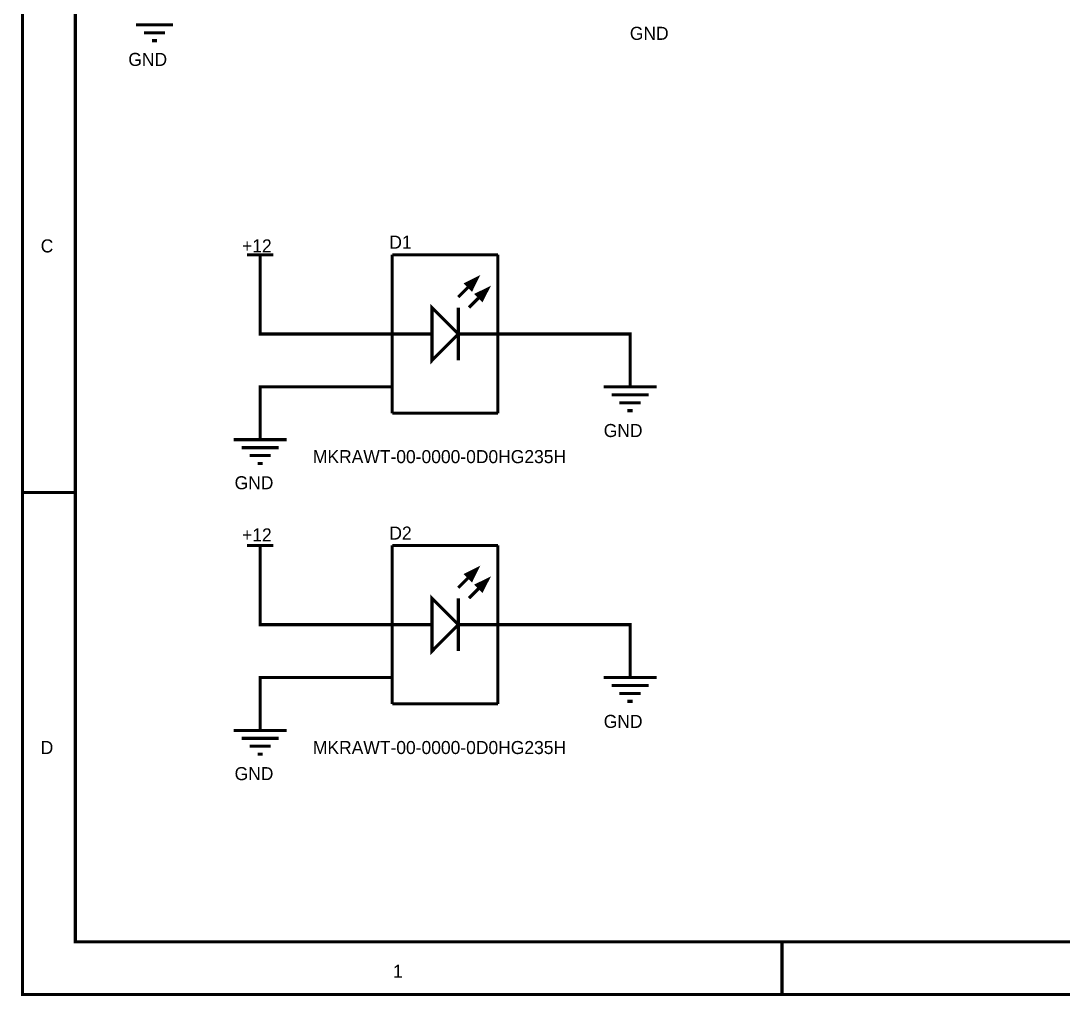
# Model space of a CAD drawing. Header units: inches. Extents: x 0 to 11.5, y 0 to 7.6.
# Drawn here: x -0.005 to 3.94, y -0.006 to 3.685 of the extents above; entities that cross this region are included whole.
import ezdxf

# ---------------------------------------------------------------- set-up
doc = ezdxf.new("R2010")
doc.units = ezdxf.units.IN
doc.header["$MEASUREMENT"] = 0
doc.layers.add('Sheet', color=255, linetype='Continuous')

msp = doc.modelspace()

# ---------------------------------------------------------------- linework, layer by layer
at = {"layer": 'Sheet'}
for points in [[(0.0013, 7.6, 0.0118, 0.0118, 0), (11.4991, 7.6, 0.0118, 0.0118, 0), (11.4991, 0, 0.0118, 0.0118, 0), (0.0013, 0, 0.0118, 0.0118, 0), (0.0013, 7.6, 0.0118, 0.0118, 0)], [(0.0013, 7.6, 0.0039, 0.0039, 0), (0.0013, 0, 0.0039, 0.0039, 0), (11.4991, 0, 0.0039, 0.0039, 0), (11.4991, 7.6, 0.0039, 0.0039, 0), (0.0013, 7.6, 0.0039, 0.0039, 0), (0.0013, 7.6, 0.0039, 0.0039, 0)], [(0.2015, 7.3998, 0.0118, 0.0118, 0), (11.2989, 7.3998, 0.0118, 0.0118, 0), (11.2989, 0.1998, 0.0118, 0.0118, 0), (0.2015, 0.1998, 0.0118, 0.0118, 0), (0.2015, 7.3998, 0.0118, 0.0118, 0)], [(0.2015, 7.3998, 0.0039, 0.0039, 0), (0.2015, 0.1998, 0.0039, 0.0039, 0), (11.2989, 0.1998, 0.0039, 0.0039, 0), (11.2989, 7.3998, 0.0039, 0.0039, 0), (0.2015, 7.3998, 0.0039, 0.0039, 0), (0.2015, 7.3998, 0.0039, 0.0039, 0)], [(1.721, 2.7097, 0.0118, 0.0118, 0), (1.6809, 2.6899, 0.0118, 0.0118, 0), (1.7012, 2.6696, 0.0118, 0.0118, 0), (1.721, 2.7097, 0.0118, 0.0118, 0)], [(1.721, 2.7097, 0.0039, 0.0039, 0), (1.6809, 2.6899, 0.0039, 0.0039, 0), (1.7012, 2.6696, 0.0039, 0.0039, 0), (1.721, 2.7097, 0.0039, 0.0039, 0)], [(1.7612, 2.6696, 0.0118, 0.0118, 0), (1.721, 2.6498, 0.0118, 0.0118, 0), (1.7409, 2.6299, 0.0118, 0.0118, 0), (1.7612, 2.6696, 0.0118, 0.0118, 0)], [(1.7612, 2.6696, 0.0039, 0.0039, 0), (1.721, 2.6498, 0.0039, 0.0039, 0), (1.7409, 2.6299, 0.0039, 0.0039, 0), (1.7612, 2.6696, 0.0039, 0.0039, 0)], [(1.5513, 2.3997, 0.0118, 0.0118, 0), (1.6509, 2.4998, 0.0118, 0.0118, 0), (1.5513, 2.5999, 0.0118, 0.0118, 0), (1.5513, 2.3997, 0.0118, 0.0118, 0)], [(1.5513, 2.3997, 0.0039, 0.0039, 0), (1.6509, 2.4998, 0.0039, 0.0039, 0), (1.5513, 2.5999, 0.0039, 0.0039, 0), (1.5513, 2.3997, 0.0039, 0.0039, 0)], [(1.721, 1.6098, 0.0118, 0.0118, 0), (1.6809, 1.5899, 0.0118, 0.0118, 0), (1.7012, 1.5697, 0.0118, 0.0118, 0), (1.721, 1.6098, 0.0118, 0.0118, 0)], [(1.721, 1.6098, 0.0039, 0.0039, 0), (1.6809, 1.5899, 0.0039, 0.0039, 0), (1.7012, 1.5697, 0.0039, 0.0039, 0), (1.721, 1.6098, 0.0039, 0.0039, 0)], [(1.7612, 1.5697, 0.0118, 0.0118, 0), (1.721, 1.5498, 0.0118, 0.0118, 0), (1.7409, 1.53, 0.0118, 0.0118, 0), (1.7612, 1.5697, 0.0118, 0.0118, 0)], [(1.7612, 1.5697, 0.0039, 0.0039, 0), (1.721, 1.5498, 0.0039, 0.0039, 0), (1.7409, 1.53, 0.0039, 0.0039, 0), (1.7612, 1.5697, 0.0039, 0.0039, 0)], [(1.5513, 1.2997, 0.0118, 0.0118, 0), (1.6509, 1.3999, 0.0118, 0.0118, 0), (1.5513, 1.5, 0.0118, 0.0118, 0), (1.5513, 1.2997, 0.0118, 0.0118, 0)], [(1.5513, 1.2997, 0.0039, 0.0039, 0), (1.6509, 1.3999, 0.0039, 0.0039, 0), (1.5513, 1.5, 0.0039, 0.0039, 0), (1.5513, 1.2997, 0.0039, 0.0039, 0)]]:
    msp.add_lwpolyline(points, format="xyseb", close=True, dxfattribs=at)
for points in [[(0.4313, 3.6699, 0.0118, 0.0118, 0), (0.5715, 3.6699, 0.0118, 0.0118, 0)], [(0.4612, 3.6399, 0.0118, 0.0118, 0), (0.541, 3.6399, 0.0118, 0.0118, 0)], [(0.4912, 3.6099, 0.0118, 0.0118, 0), (0.5111, 3.6099, 0.0118, 0.0118, 0)], [(0.851, 2.7997, 0.0118, 0.0118, 0), (0.9511, 2.7997, 0.0118, 0.0118, 0)], [(0.9013, 2.6996, 0.0118, 0.0118, 0), (0.9013, 2.7997, 0.0118, 0.0118, 0)], [(1.4009, 2.1999, 0.0118, 0.0118, 0), (1.4009, 2.7997, 0.0118, 0.0118, 0)], [(1.4009, 2.7997, 0.0118, 0.0118, 0), (1.8008, 2.7997, 0.0118, 0.0118, 0)], [(1.8008, 2.7997, 0.0118, 0.0118, 0), (1.8008, 2.1999, 0.0118, 0.0118, 0)], [(0.9013, 2.6996, 0.0118, 0.0118, 0), (0.9013, 2.4998, 0.0118, 0.0118, 0), (1.2012, 2.4998, 0.0118, 0.0118, 0)], [(1.6509, 2.6396, 0.0118, 0.0118, 0), (1.721, 2.7097, 0.0118, 0.0118, 0)], [(1.691, 2.5999, 0.0118, 0.0118, 0), (1.7612, 2.6696, 0.0118, 0.0118, 0)], [(1.6509, 2.5999, 0.0118, 0.0118, 0), (1.6509, 2.3997, 0.0118, 0.0118, 0)], [(1.4009, 2.4998, 0.0118, 0.0118, 0), (1.2012, 2.4998, 0.0118, 0.0118, 0)], [(1.4009, 2.4998, 0.0118, 0.0118, 0), (1.5513, 2.4998, 0.0118, 0.0118, 0)], [(1.6509, 2.4998, 0.0118, 0.0118, 0), (1.8008, 2.4998, 0.0118, 0.0118, 0)], [(1.8008, 2.4998, 0.0118, 0.0118, 0), (2.001, 2.4998, 0.0118, 0.0118, 0)], [(2.001, 2.4998, 0.0118, 0.0118, 0), (2.3009, 2.4998, 0.0118, 0.0118, 0), (2.3009, 2.3997, 0.0118, 0.0118, 0)], [(2.3009, 2.3997, 0.0118, 0.0118, 0), (2.3009, 2.2996, 0.0118, 0.0118, 0)], [(0.9013, 2.1999, 0.0118, 0.0118, 0), (0.9013, 2.2996, 0.0118, 0.0118, 0), (1.2012, 2.2996, 0.0118, 0.0118, 0)], [(1.4009, 2.2996, 0.0118, 0.0118, 0), (1.2012, 2.2996, 0.0118, 0.0118, 0)], [(2.2008, 2.2996, 0.0118, 0.0118, 0), (2.401, 2.2996, 0.0118, 0.0118, 0)], [(2.2308, 2.2696, 0.0118, 0.0118, 0), (2.371, 2.2696, 0.0118, 0.0118, 0)], [(2.2608, 2.2396, 0.0118, 0.0118, 0), (2.341, 2.2396, 0.0118, 0.0118, 0)], [(2.2907, 2.2096, 0.0118, 0.0118, 0), (2.311, 2.2096, 0.0118, 0.0118, 0)], [(0.9013, 2.1999, 0.0118, 0.0118, 0), (0.9013, 2.0998, 0.0118, 0.0118, 0)], [(1.8008, 2.1999, 0.0118, 0.0118, 0), (1.4009, 2.1999, 0.0118, 0.0118, 0)], [(0.8012, 2.0998, 0.0118, 0.0118, 0), (1.001, 2.0998, 0.0118, 0.0118, 0)], [(0.8312, 2.0698, 0.0118, 0.0118, 0), (0.971, 2.0698, 0.0118, 0.0118, 0)], [(0.8612, 2.0398, 0.0118, 0.0118, 0), (0.941, 2.0398, 0.0118, 0.0118, 0)], [(0.8912, 2.0098, 0.0118, 0.0118, 0), (0.911, 2.0098, 0.0118, 0.0118, 0)], [(0.0013, 1.9, 0.0118, 0.0118, 0), (0.2015, 1.9, 0.0118, 0.0118, 0)], [(0.851, 1.6998, 0.0118, 0.0118, 0), (0.9511, 1.6998, 0.0118, 0.0118, 0)], [(0.9013, 1.5997, 0.0118, 0.0118, 0), (0.9013, 1.6998, 0.0118, 0.0118, 0)], [(1.4009, 1.1, 0.0118, 0.0118, 0), (1.4009, 1.6998, 0.0118, 0.0118, 0)], [(1.4009, 1.6998, 0.0118, 0.0118, 0), (1.8008, 1.6998, 0.0118, 0.0118, 0)], [(1.8008, 1.6998, 0.0118, 0.0118, 0), (1.8008, 1.1, 0.0118, 0.0118, 0)], [(0.9013, 1.5997, 0.0118, 0.0118, 0), (0.9013, 1.3999, 0.0118, 0.0118, 0), (1.2012, 1.3999, 0.0118, 0.0118, 0)], [(1.6509, 1.5397, 0.0118, 0.0118, 0), (1.721, 1.6098, 0.0118, 0.0118, 0)], [(1.691, 1.5, 0.0118, 0.0118, 0), (1.7612, 1.5697, 0.0118, 0.0118, 0)], [(1.6509, 1.5, 0.0118, 0.0118, 0), (1.6509, 1.2997, 0.0118, 0.0118, 0)], [(1.4009, 1.3999, 0.0118, 0.0118, 0), (1.2012, 1.3999, 0.0118, 0.0118, 0)], [(1.4009, 1.3999, 0.0118, 0.0118, 0), (1.5513, 1.3999, 0.0118, 0.0118, 0)], [(1.6509, 1.3999, 0.0118, 0.0118, 0), (1.8008, 1.3999, 0.0118, 0.0118, 0)], [(1.8008, 1.3999, 0.0118, 0.0118, 0), (2.001, 1.3999, 0.0118, 0.0118, 0)], [(2.001, 1.3999, 0.0118, 0.0118, 0), (2.3009, 1.3999, 0.0118, 0.0118, 0), (2.3009, 1.2997, 0.0118, 0.0118, 0)], [(2.3009, 1.2997, 0.0118, 0.0118, 0), (2.3009, 1.1996, 0.0118, 0.0118, 0)], [(1.2012, 1.1996, 0.0118, 0.0118, 0), (0.9013, 1.1996, 0.0118, 0.0118, 0), (0.9013, 1.1, 0.0118, 0.0118, 0)], [(1.4009, 1.1996, 0.0118, 0.0118, 0), (1.2012, 1.1996, 0.0118, 0.0118, 0)], [(2.2008, 1.1996, 0.0118, 0.0118, 0), (2.401, 1.1996, 0.0118, 0.0118, 0)], [(2.2308, 1.1696, 0.0118, 0.0118, 0), (2.371, 1.1696, 0.0118, 0.0118, 0)], [(2.2608, 1.1396, 0.0118, 0.0118, 0), (2.341, 1.1396, 0.0118, 0.0118, 0)], [(0.9013, 1.1, 0.0118, 0.0118, 0), (0.9013, 0.9998, 0.0118, 0.0118, 0)], [(1.8008, 1.1, 0.0118, 0.0118, 0), (1.4009, 1.1, 0.0118, 0.0118, 0)], [(2.2907, 1.1097, 0.0118, 0.0118, 0), (2.311, 1.1097, 0.0118, 0.0118, 0)], [(0.8012, 0.9998, 0.0118, 0.0118, 0), (1.001, 0.9998, 0.0118, 0.0118, 0)], [(0.8312, 0.9698, 0.0118, 0.0118, 0), (0.971, 0.9698, 0.0118, 0.0118, 0)], [(0.8612, 0.9399, 0.0118, 0.0118, 0), (0.941, 0.9399, 0.0118, 0.0118, 0)], [(0.8912, 0.9099, 0.0118, 0.0118, 0), (0.911, 0.9099, 0.0118, 0.0118, 0)], [(2.8759, 0, 0.0118, 0.0118, 0), (2.8759, 0.1998, 0.0118, 0.0118, 0)]]:
    msp.add_lwpolyline(points, format="xyseb", dxfattribs=at)

# ---------------------------------------------------------------- texts
for s, height, p in [('GND', 0.0494, (2.3, 3.613)), ('GND', 0.0494, (0.4021, 3.5142)), ('C', 0.0494, (0.0706, 2.8085)), ('+12', 0.0494, (0.8325, 2.8085)), ('D1', 0.0494, (1.3899, 2.8227)), ('GND', 0.0494, (2.2012, 2.1099)), ('MKRAWT-00-0000-0D0HG235H', 0.049396, (1.1006, 2.0111)), ('GND', 0.0494, (0.8043, 1.9123)), ('+12', 0.0494, (0.8325, 1.7148)), ('D2', 0.0494, (1.3899, 1.7218)), ('GND', 0.0494, (2.2012, 1.0091)), ('D', 0.0494, (0.0706, 0.9103)), ('MKRAWT-00-0000-0D0HG235H', 0.049396, (1.1006, 0.9103)), ('GND', 0.0494, (0.8043, 0.8115)), ('1', 0.0494, (1.404, 0.0635))]:
    msp.add_text(s, height=height, dxfattribs=at).set_placement(p)

doc.saveas('drawing.dxf')
